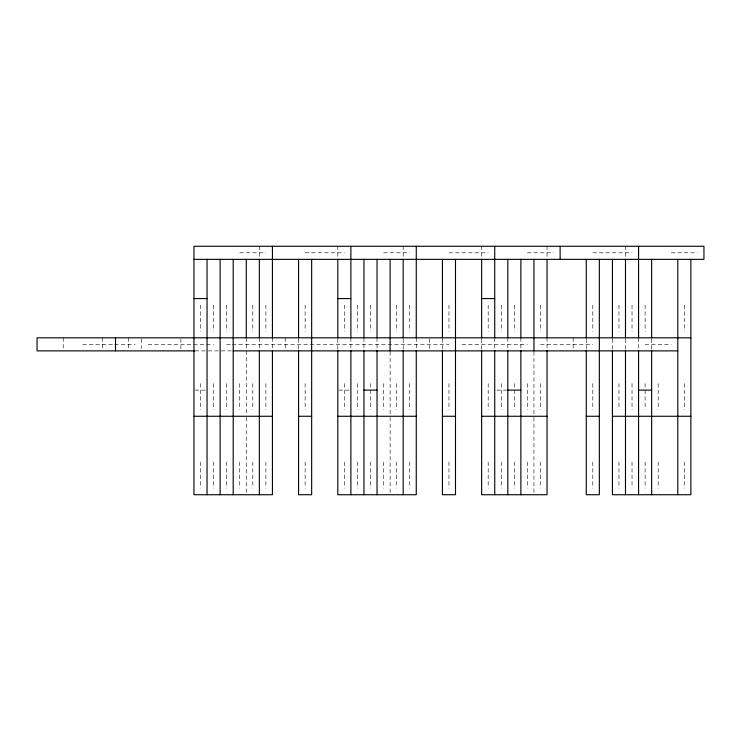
<?xml version="1.0" encoding="UTF-8"?>
<svg xmlns="http://www.w3.org/2000/svg" width="741" height="741" viewBox="0 0 741 741"><rect width="100%" height="100%" fill="white"/><g stroke="black" fill="none" stroke-linecap="round" stroke-linejoin="round"><path stroke-width="0.56" stroke-dasharray="3.71 2.78" d="M239.732 252.811L265.889 252.811M305.116 252.811L344.343 252.811M383.579 252.811L409.727 252.811M448.963 252.811L488.189 252.811M527.416 252.811L553.573 252.811M592.8 252.811L632.027 252.811M671.263 252.811L697.411 252.811M82.816 344.343L113.521 344.343M114.66 344.343L135.121 344.343M148.2 344.343L213.584 344.343M226.663 344.343L231.211 344.343M232.341 344.343L448.963 344.343M462.032 344.343L527.416 344.343M540.495 344.343L592.8 344.343M645.105 344.343L671.263 344.343M195.059 350.882L207.424 350.882M208.202 350.882L231.655 350.882M195.059 390.118L207.045 390.118M338.896 390.118L350.882 390.118M496.905 390.118L506.714 390.118M684.332 305.116L684.332 331.273M684.332 383.579L684.332 409.727M684.332 462.032L684.332 488.189M658.184 383.579L658.184 409.727M658.184 462.032L658.184 488.189M651.645 338.961L651.645 349.344M645.105 305.116L645.105 331.273M645.105 383.579L645.105 409.727M645.105 462.032L645.105 488.189M638.566 337.813L638.566 349.344M632.027 305.116L632.027 331.273M632.027 383.579L632.027 409.727M632.027 462.032L632.027 488.189M625.487 246.271L625.487 257.173M625.487 338.961L625.487 349.344M618.957 305.116L618.957 331.273M618.957 383.579L618.957 409.727M618.957 462.032L618.957 488.189M612.418 338.961L612.418 349.344M592.8 305.116L592.8 331.273M592.8 383.579L592.8 409.727M592.8 462.032L592.8 488.189M586.261 338.896L586.261 350.882M573.182 337.813L573.182 348.705M547.034 246.271L547.034 257.173M547.034 337.813L547.034 349.344M540.495 305.116L540.495 331.273M540.495 383.579L540.495 409.727M540.495 462.032L540.495 488.189M533.955 351.651L533.955 415.117M533.955 417.424L533.955 493.571M527.416 383.579L527.416 409.727M527.416 462.032L527.416 488.189M520.877 337.813L520.877 349.344M514.337 305.116L514.337 331.273M514.337 383.579L514.337 409.727M514.337 462.032L514.337 488.189M507.807 337.813L507.807 349.344M501.268 305.116L501.268 331.273M501.268 383.579L501.268 409.727M501.268 462.032L501.268 488.189M494.729 337.813L494.729 349.344M488.189 305.116L488.189 331.273M488.189 383.579L488.189 409.727M488.189 462.032L488.189 488.189M481.65 246.271L481.65 257.173M481.65 338.961L481.65 349.344M448.963 305.116L448.963 331.273M448.963 383.579L448.963 409.727M448.963 462.032L448.963 488.189M442.423 338.896L442.423 349.344M429.345 338.896L429.345 348.705M416.266 337.813L416.266 349.344M409.727 305.116L409.727 331.273M409.727 383.579L409.727 409.727M409.727 462.032L409.727 488.189M403.187 246.271L403.187 257.173M403.187 338.961L403.187 349.344M396.657 305.116L396.657 331.273M396.657 383.579L396.657 409.727M396.657 462.032L396.657 488.189M390.118 351.651L390.118 415.117M390.118 417.424L390.118 494.729M383.579 383.579L383.579 409.727M383.579 462.032L383.579 488.189M377.039 337.813L377.039 349.344M370.5 305.116L370.5 331.273M370.5 383.579L370.5 409.727M370.5 462.032L370.5 488.189M363.961 337.813L363.961 349.344M357.421 305.116L357.421 331.273M357.421 383.579L357.421 409.727M357.421 462.032L357.421 488.189M350.882 337.813L350.882 349.344M344.343 305.116L344.343 331.273M344.343 383.579L344.343 409.727M344.343 462.032L344.343 488.189M337.813 246.271L337.813 257.173M337.813 338.896L337.813 350.882M305.116 305.116L305.116 331.273M305.116 383.579L305.116 409.727M305.116 462.032L305.116 488.189M298.577 338.896L298.577 350.882M285.507 337.813L285.507 348.705M272.429 337.813L272.429 349.344M265.889 305.116L265.889 331.273M265.889 383.579L265.889 409.727M265.889 462.032L265.889 488.189M259.35 246.271L259.35 257.173M259.35 337.813L259.35 349.344M252.811 305.116L252.811 331.273M252.811 383.579L252.811 409.727M252.811 462.032L252.811 488.189M246.271 337.813L246.271 415.117M246.271 417.424L246.271 493.571M239.732 383.579L239.732 409.727M239.732 462.032L239.732 488.189M226.663 305.116L226.663 331.273M226.663 383.579L226.663 409.727M226.663 462.032L226.663 488.189M213.584 305.116L213.584 331.273M213.584 383.579L213.584 409.727M213.584 462.032L213.584 488.189M200.505 305.116L200.505 331.273M200.505 383.579L200.505 409.727M200.505 462.032L200.505 488.189M180.887 338.896L180.887 348.705M141.661 338.896L141.661 348.705M128.582 337.813L128.582 348.705M102.434 337.813L102.434 348.705M63.207 337.813L63.207 348.705"/><path stroke-width="1.11" d="M193.966 259.35L703.95 259.35L703.95 246.271L193.966 246.271L193.966 494.729L272.429 494.729L272.429 350.502M193.966 298.577L207.045 298.577M337.813 298.577L350.882 298.577M481.65 298.577L494.729 298.577M690.871 337.813L37.05 337.813L37.05 350.882L194.735 350.882M233.193 350.882L677.793 350.882M363.961 390.118L377.039 390.118M507.807 390.118L520.877 390.118M638.566 390.118L651.645 390.118M193.966 416.266L272.429 416.266M298.577 416.266L311.655 416.266M337.813 416.266L416.266 416.266M442.423 416.266L455.493 416.266M481.65 416.266L507.418 416.266M507.807 416.266L547.034 416.266M586.261 416.266L599.339 416.266M612.418 416.266L690.871 416.266M690.871 259.35L690.871 494.729L612.418 494.729L612.418 350.502M677.793 259.35L677.793 494.729M651.645 259.35L651.645 337.813M651.645 350.502L651.645 494.729M638.566 246.271L638.566 337.813M638.566 350.502L638.566 494.729M625.487 259.35L625.487 337.813M625.487 350.502L625.487 494.729M612.418 259.35L612.418 337.813M599.339 259.35L599.339 494.729L586.261 494.729L586.261 350.502M586.261 259.35L586.261 337.813M560.113 246.271L560.113 259.35M547.034 259.35L547.034 337.813M547.034 350.502L547.034 494.729L481.65 494.729L481.65 350.502M533.955 259.35L533.955 350.882M520.877 259.35L520.877 337.813M520.877 350.502L520.877 494.729M507.807 259.35L507.807 337.813M507.807 350.502L507.807 494.729M494.729 246.271L494.729 337.813M494.729 350.502L494.729 494.729M481.65 259.35L481.65 337.813M455.493 259.35L455.493 494.729L442.423 494.729L442.423 350.502M442.423 259.35L442.423 337.813M416.266 246.271L416.266 337.813M416.266 350.502L416.266 494.729L337.813 494.729L337.813 350.502M403.187 259.35L403.187 337.813M403.187 350.502L403.187 494.729M390.118 259.35L390.118 350.882M377.039 259.35L377.039 337.813M377.039 350.502L377.039 494.729M363.961 259.35L363.961 337.813M363.961 350.502L363.961 494.729M350.882 246.271L350.882 337.813M350.882 350.502L350.882 494.729M337.813 259.35L337.813 337.813M311.655 259.35L311.655 494.729L298.577 494.729L298.577 350.502M298.577 259.35L298.577 337.813M272.429 246.271L272.429 337.813M259.35 259.35L259.35 337.813M259.35 350.502L259.35 494.729M246.271 259.35L246.271 337.813M233.193 259.35L233.193 494.729M220.123 259.35L220.123 494.729M207.045 259.35L207.045 494.729M115.513 337.813L115.513 350.882"/></g></svg>
